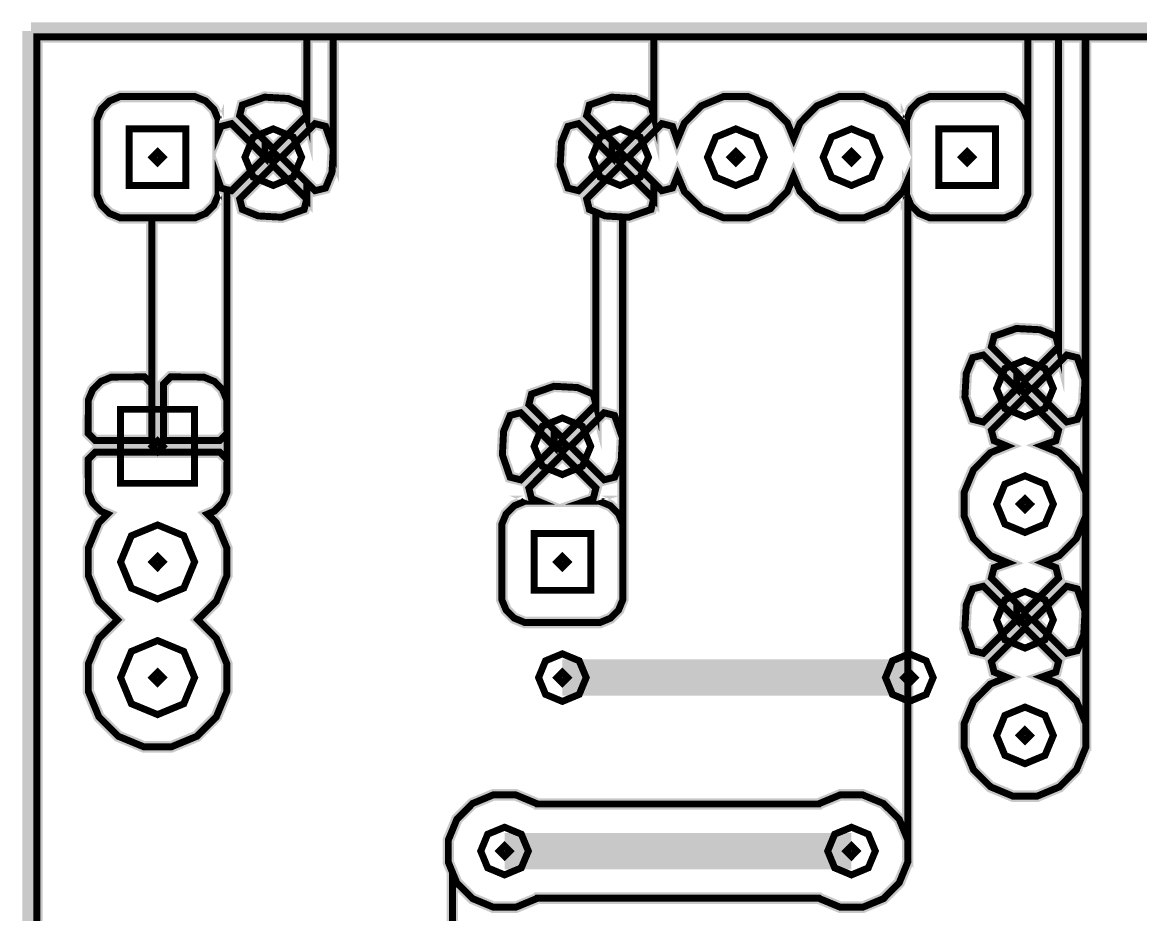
# Model space of a CAD drawing. Extents: x 0 to 6.22, y 0 to 4.04.
# Drawn here: x 4.24 to 5.207, y 1.212 to 1.984 of the extents above; entities that cross this region are included whole.
import ezdxf

# ---------------------------------------------------------------- set-up
doc = ezdxf.new("R2010")
doc.units = 0
doc.layers.get('0').update_dxf_attribs({"linetype": 'CONTINUOUS'})

msp = doc.modelspace()

# ---------------------------------------------------------------- linework, layer by layer
at = {"color": 0}
for points, const_width in [([(4.24783, 1.97613), (4.24783, 0.00765)], 0.015), ([(6.21636, 1.97613), (4.24783, 1.97613)], 0.015), ([(4.61214, 1.02794), (4.61214, 1.24881), (4.60867, 1.25732), (4.60867, 1.27664), (4.61604, 1.29454), (4.62967, 1.30821), (4.64757, 1.31565), (4.66689, 1.31565), (4.68479, 1.30821), (4.68528, 1.30772), (4.92914, 1.30772), (4.92969, 1.30821), (4.94754, 1.31565), (4.96685, 1.31565), (4.98475, 1.30821), (4.99849, 1.29465), (5.00586, 1.27675), (5.00586, 1.83214), (5.00489, 1.83453), (5.00489, 1.84472), (5.00174, 1.83735), (4.98708, 1.82254), (4.96778, 1.81451), (4.94689, 1.81451), (4.92757, 1.82254), (4.91276, 1.83724), (4.90717, 1.85053), (4.90175, 1.83735), (4.88704, 1.82254), (4.86778, 1.81451), (4.84685, 1.81451), (4.82758, 1.82254), (4.81278, 1.83724), (4.80686, 1.85124), (4.80246, 1.84033), (4.79335, 1.83806), (4.78624, 1.84511), (4.78624, 1.83094), (4.78396, 1.82183), (4.76465, 1.81511), (4.75965, 1.81532), (4.75965, 1.48465), (4.75586, 1.47542), (4.74886, 1.46843), (4.73975, 1.46463), (4.67486, 1.46463), (4.66564, 1.46843), (4.65864, 1.47542), (4.65483, 1.48454), (4.65483, 1.54943), (4.65864, 1.55865), (4.66564, 1.56565), (4.67475, 1.56944), (4.68636, 1.56944), (4.68056, 1.57183), (4.67828, 1.58094), (4.70725, 1.60992), (4.73628, 1.58094), (4.73394, 1.57183), (4.72694, 1.56944), (4.73964, 1.56944), (4.74886, 1.56565), (4.75586, 1.55865), (4.75965, 1.54953), (4.75965, 1.81532), (4.75917, 1.81532), (4.75917, 1.62446), (4.75808, 1.604), (4.75244, 1.59033), (4.74338, 1.58806), (4.71436, 1.61703), (4.74338, 1.64606), (4.75244, 1.64372), (4.75917, 1.62446), (4.75917, 1.81532), (4.74425, 1.81625), (4.73628, 1.81944), (4.73628, 1.6531), (4.70725, 1.62414), (4.70014, 1.63124), (4.70014, 1.61703), (4.67117, 1.58806), (4.66206, 1.59033), (4.65539, 1.60965), (4.65647, 1.63004), (4.66206, 1.64372), (4.67117, 1.64606), (4.70014, 1.61703), (4.70014, 1.63124), (4.67828, 1.6531), (4.68056, 1.66222), (4.69987, 1.66894), (4.72026, 1.66786), (4.73394, 1.66222), (4.73628, 1.6531), (4.73628, 1.81944), (4.73058, 1.82183), (4.72825, 1.83094), (4.75726, 1.85992), (4.78624, 1.83094), (4.78624, 1.84511), (4.76438, 1.86703), (4.79335, 1.89606), (4.80246, 1.89372), (4.80658, 1.88183), (4.81278, 1.89669), (4.82747, 1.91151), (4.84674, 1.91954), (4.86768, 1.91954), (4.88693, 1.91151), (4.90175, 1.89681), (4.90728, 1.8834), (4.91276, 1.89669), (4.92746, 1.91151), (4.94678, 1.91954), (4.96767, 1.91954), (4.98697, 1.91151), (5.00174, 1.89681), (5.00489, 1.88932), (5.00489, 1.89942), (5.00868, 1.90864), (5.01568, 1.91564), (5.02474, 1.91943), (5.08968, 1.91943), (5.09885, 1.91564), (5.10585, 1.90864), (5.10965, 1.89953), (5.10965, 1.97114), (4.78624, 1.97114), (4.78624, 1.9031), (4.75726, 1.87414), (4.75017, 1.88124), (4.75017, 1.86703), (4.72114, 1.83806), (4.71208, 1.84033), (4.70535, 1.85965), (4.70649, 1.88004), (4.71208, 1.89372), (4.72114, 1.89606), (4.75017, 1.86703), (4.75017, 1.88124), (4.72825, 1.9031), (4.73058, 1.91222), (4.74983, 1.91894), (4.77024, 1.91781), (4.78396, 1.91222), (4.78624, 1.9031), (4.78624, 1.97114), (4.50917, 1.97114), (4.50917, 1.87446), (4.50808, 1.854), (4.50244, 1.84033), (4.49338, 1.83806), (4.48628, 1.84511), (4.48628, 1.83094), (4.48394, 1.82183), (4.46468, 1.81511), (4.44428, 1.81625), (4.43056, 1.82183), (4.42828, 1.83094), (4.45725, 1.85992), (4.48628, 1.83094), (4.48628, 1.84511), (4.46436, 1.86703), (4.49338, 1.89606), (4.50244, 1.89372), (4.50917, 1.87446), (4.50917, 1.97114), (4.48628, 1.97114), (4.48628, 1.9031), (4.45725, 1.87414), (4.45014, 1.88124), (4.45014, 1.86703), (4.42117, 1.83806), (4.41726, 1.83892), (4.41726, 1.60585), (4.41715, 1.58692), (4.41715, 1.57704), (4.41336, 1.56793), (4.40636, 1.56093), (4.40044, 1.55843), (4.40804, 1.55094), (4.41715, 1.52892), (4.41715, 1.50515), (4.40804, 1.48313), (4.39199, 1.46701), (4.40804, 1.45096), (4.41715, 1.42893), (4.41715, 1.40511), (4.40804, 1.38314), (4.39117, 1.36627), (4.36914, 1.35715), (4.34538, 1.35715), (4.32335, 1.36627), (4.30647, 1.38314), (4.29736, 1.40511), (4.29736, 1.42893), (4.30647, 1.45096), (4.32254, 1.46701), (4.30647, 1.48313), (4.29736, 1.50515), (4.29736, 1.52892), (4.30647, 1.55094), (4.31396, 1.55843), (4.30817, 1.56093), (4.30117, 1.56793), (4.29736, 1.57704), (4.29736, 1.58692), (4.29725, 1.60585), (4.30344, 1.61203), (4.41108, 1.61203), (4.41726, 1.60585), (4.41726, 1.62819), (4.41108, 1.62201), (4.36225, 1.62201), (4.36225, 1.67085), (4.36843, 1.67703), (4.39714, 1.67692), (4.40636, 1.67312), (4.41336, 1.66612), (4.41715, 1.65701), (4.41715, 1.64714), (4.41726, 1.62819), (4.41726, 1.83892), (4.41206, 1.84033), (4.40967, 1.84722), (4.40967, 1.83464), (4.40587, 1.82542), (4.39887, 1.81842), (4.38975, 1.81461), (4.35226, 1.81461), (4.35226, 1.62201), (4.30344, 1.62201), (4.29725, 1.62819), (4.29736, 1.64714), (4.29736, 1.65701), (4.30117, 1.66612), (4.30817, 1.67312), (4.31739, 1.67692), (4.34608, 1.67703), (4.35226, 1.67085), (4.35226, 1.81461), (4.32487, 1.81461), (4.31565, 1.81842), (4.30865, 1.82542), (4.30485, 1.83453), (4.30485, 1.89942), (4.30865, 1.90864), (4.31565, 1.91564), (4.32476, 1.91943), (4.38965, 1.91943), (4.39887, 1.91564), (4.40587, 1.90864), (4.40967, 1.89953), (4.40967, 1.88786), (4.41206, 1.89372), (4.42117, 1.89606), (4.45014, 1.86703), (4.45014, 1.88124), (4.42828, 1.9031), (4.43056, 1.91222), (4.44987, 1.91894), (4.47026, 1.91781), (4.48394, 1.91222), (4.48628, 1.9031), (4.48628, 1.97114), (4.25288, 1.97114), (4.25288, 0.01264)], 0.01), ([(4.61214, 1.02794), (4.61214, 1.24881), (4.60867, 1.25732), (4.60867, 1.27664), (4.61604, 1.29454), (4.62967, 1.30821), (4.64757, 1.31565), (4.66689, 1.31565), (4.68479, 1.30821), (4.68528, 1.30772), (4.92914, 1.30772), (4.92969, 1.30821), (4.94754, 1.31565), (4.96685, 1.31565), (4.98475, 1.30821), (4.99849, 1.29465), (5.00586, 1.27675), (5.00586, 1.83214), (5.00489, 1.83453), (5.00489, 1.84472), (5.00174, 1.83735), (4.98708, 1.82254), (4.96778, 1.81451), (4.94689, 1.81451), (4.92757, 1.82254), (4.91276, 1.83724), (4.90717, 1.85053), (4.90175, 1.83735), (4.88704, 1.82254), (4.86778, 1.81451), (4.84685, 1.81451), (4.82758, 1.82254), (4.81278, 1.83724), (4.80686, 1.85124), (4.80246, 1.84033), (4.79335, 1.83806), (4.78624, 1.84511), (4.78624, 1.83094), (4.78396, 1.82183), (4.76465, 1.81511), (4.75965, 1.81532), (4.75965, 1.48465), (4.75586, 1.47542), (4.74886, 1.46843), (4.73975, 1.46463), (4.67486, 1.46463), (4.66564, 1.46843), (4.65864, 1.47542), (4.65483, 1.48454), (4.65483, 1.54943), (4.65864, 1.55865), (4.66564, 1.56565), (4.67475, 1.56944), (4.68636, 1.56944), (4.68056, 1.57183), (4.67828, 1.58094), (4.70725, 1.60992), (4.73628, 1.58094), (4.73394, 1.57183), (4.72694, 1.56944), (4.73964, 1.56944), (4.74886, 1.56565), (4.75586, 1.55865), (4.75965, 1.54953), (4.75965, 1.81532), (4.75917, 1.81532), (4.75917, 1.62446), (4.75808, 1.604), (4.75244, 1.59033), (4.74338, 1.58806), (4.71436, 1.61703), (4.74338, 1.64606), (4.75244, 1.64372), (4.75917, 1.62446), (4.75917, 1.81532), (4.74425, 1.81625), (4.73628, 1.81944), (4.73628, 1.6531), (4.70725, 1.62414), (4.70014, 1.63124), (4.70014, 1.61703), (4.67117, 1.58806), (4.66206, 1.59033), (4.65539, 1.60965), (4.65647, 1.63004), (4.66206, 1.64372), (4.67117, 1.64606), (4.70014, 1.61703), (4.70014, 1.63124), (4.67828, 1.6531), (4.68056, 1.66222), (4.69987, 1.66894), (4.72026, 1.66786), (4.73394, 1.66222), (4.73628, 1.6531), (4.73628, 1.81944), (4.73058, 1.82183), (4.72825, 1.83094), (4.75726, 1.85992), (4.78624, 1.83094), (4.78624, 1.84511), (4.76438, 1.86703), (4.79335, 1.89606), (4.80246, 1.89372), (4.80658, 1.88183), (4.81278, 1.89669), (4.82747, 1.91151), (4.84674, 1.91954), (4.86768, 1.91954), (4.88693, 1.91151), (4.90175, 1.89681), (4.90728, 1.8834), (4.91276, 1.89669), (4.92746, 1.91151), (4.94678, 1.91954), (4.96767, 1.91954), (4.98697, 1.91151), (5.00174, 1.89681), (5.00489, 1.88932), (5.00489, 1.89942), (5.00868, 1.90864), (5.01568, 1.91564), (5.02474, 1.91943), (5.08968, 1.91943), (5.09885, 1.91564), (5.10585, 1.90864), (5.10965, 1.89953), (5.10965, 1.97114), (4.78624, 1.97114), (4.78624, 1.9031), (4.75726, 1.87414), (4.75017, 1.88124), (4.75017, 1.86703), (4.72114, 1.83806), (4.71208, 1.84033), (4.70535, 1.85965), (4.70649, 1.88004), (4.71208, 1.89372), (4.72114, 1.89606), (4.75017, 1.86703), (4.75017, 1.88124), (4.72825, 1.9031), (4.73058, 1.91222), (4.74983, 1.91894), (4.77024, 1.91781), (4.78396, 1.91222), (4.78624, 1.9031), (4.78624, 1.97114), (4.50917, 1.97114), (4.50917, 1.87446), (4.50808, 1.854), (4.50244, 1.84033), (4.49338, 1.83806), (4.48628, 1.84511), (4.48628, 1.83094), (4.48394, 1.82183), (4.46468, 1.81511), (4.44428, 1.81625), (4.43056, 1.82183), (4.42828, 1.83094), (4.45725, 1.85992), (4.48628, 1.83094), (4.48628, 1.84511), (4.46436, 1.86703), (4.49338, 1.89606), (4.50244, 1.89372), (4.50917, 1.87446), (4.50917, 1.97114), (4.48628, 1.97114), (4.48628, 1.9031), (4.45725, 1.87414), (4.45014, 1.88124), (4.45014, 1.86703), (4.42117, 1.83806), (4.41726, 1.83892), (4.41726, 1.60585), (4.41715, 1.58692), (4.41715, 1.57704), (4.41336, 1.56793), (4.40636, 1.56093), (4.40044, 1.55843), (4.40804, 1.55094), (4.41715, 1.52892), (4.41715, 1.50515), (4.40804, 1.48313), (4.39199, 1.46701), (4.40804, 1.45096), (4.41715, 1.42893), (4.41715, 1.40511), (4.40804, 1.38314), (4.39117, 1.36627), (4.36914, 1.35715), (4.34538, 1.35715), (4.32335, 1.36627), (4.30647, 1.38314), (4.29736, 1.40511), (4.29736, 1.42893), (4.30647, 1.45096), (4.32254, 1.46701), (4.30647, 1.48313), (4.29736, 1.50515), (4.29736, 1.52892), (4.30647, 1.55094), (4.31396, 1.55843), (4.30817, 1.56093), (4.30117, 1.56793), (4.29736, 1.57704), (4.29736, 1.58692), (4.29725, 1.60585), (4.30344, 1.61203), (4.41108, 1.61203), (4.41726, 1.60585), (4.41726, 1.62819), (4.41108, 1.62201), (4.36225, 1.62201), (4.36225, 1.67085), (4.36843, 1.67703), (4.39714, 1.67692), (4.40636, 1.67312), (4.41336, 1.66612), (4.41715, 1.65701), (4.41715, 1.64714), (4.41726, 1.62819), (4.41726, 1.83892), (4.41206, 1.84033), (4.40967, 1.84722), (4.40967, 1.83464), (4.40587, 1.82542), (4.39887, 1.81842), (4.38975, 1.81461), (4.35226, 1.81461), (4.35226, 1.62201), (4.30344, 1.62201), (4.29725, 1.62819), (4.29736, 1.64714), (4.29736, 1.65701), (4.30117, 1.66612), (4.30817, 1.67312), (4.31739, 1.67692), (4.34608, 1.67703), (4.35226, 1.67085), (4.35226, 1.81461), (4.32487, 1.81461), (4.31565, 1.81842), (4.30865, 1.82542), (4.30485, 1.83453), (4.30485, 1.89942), (4.30865, 1.90864), (4.31565, 1.91564), (4.32476, 1.91943), (4.38965, 1.91943), (4.39887, 1.91564), (4.40587, 1.90864), (4.40967, 1.89953), (4.40967, 1.88786), (4.41206, 1.89372), (4.42117, 1.89606), (4.45014, 1.86703), (4.45014, 1.88124), (4.42828, 1.9031), (4.43056, 1.91222), (4.44987, 1.91894), (4.47026, 1.91781), (4.48394, 1.91222), (4.48628, 1.9031), (4.48628, 1.97114), (4.25288, 1.97114), (4.25288, 0.01264)], 0.006), ([(5.36025, 1.97114), (5.15978, 1.97114), (5.15978, 1.35661), (5.15175, 1.33735), (5.13704, 1.32254), (5.11778, 1.31451), (5.09685, 1.31451), (5.07758, 1.32254), (5.06278, 1.33724), (5.05474, 1.35655), (5.05474, 1.37744), (5.06278, 1.39669), (5.07747, 1.41151), (5.09147, 1.41732), (5.08057, 1.42182), (5.07824, 1.43093), (5.10726, 1.4599), (5.13628, 1.43093), (5.13396, 1.42182), (5.12207, 1.41764), (5.13693, 1.41151), (5.15175, 1.39681), (5.15978, 1.37755), (5.15978, 1.55664), (5.15918, 1.55513), (5.15918, 1.47444), (5.15804, 1.45404), (5.15246, 1.44032), (5.14333, 1.43804), (5.11436, 1.46701), (5.14333, 1.49604), (5.15246, 1.49371), (5.15918, 1.47444), (5.15918, 1.55513), (5.15175, 1.53733), (5.13704, 1.52251), (5.12294, 1.5166), (5.13396, 1.51221), (5.13628, 1.50315), (5.10726, 1.47413), (5.10015, 1.48122), (5.10015, 1.46701), (5.07118, 1.43804), (5.06207, 1.44032), (5.05533, 1.45964), (5.05647, 1.48003), (5.06207, 1.49371), (5.07118, 1.49604), (5.10015, 1.46701), (5.10015, 1.48122), (5.07824, 1.50315), (5.08057, 1.51221), (5.09233, 1.51633), (5.07758, 1.52251), (5.06278, 1.53722), (5.05474, 1.55653), (5.05474, 1.57742), (5.06278, 1.59674), (5.07747, 1.61154), (5.09147, 1.61729), (5.08057, 1.62185), (5.07824, 1.63092), (5.10726, 1.65994), (5.13628, 1.63092), (5.13396, 1.62185), (5.12207, 1.61763), (5.13693, 1.61154), (5.15175, 1.59685), (5.15978, 1.57753), (5.15978, 1.97114), (5.15918, 1.97114), (5.15918, 1.67443), (5.15804, 1.65403), (5.15246, 1.64035), (5.14333, 1.63803), (5.11436, 1.66704), (5.14333, 1.69601), (5.15246, 1.69374), (5.15918, 1.67443), (5.15918, 1.97114), (5.13628, 1.97114), (5.13628, 1.70313), (5.10726, 1.67415), (5.10015, 1.68121), (5.10015, 1.66704), (5.07118, 1.63803), (5.06207, 1.64035), (5.05533, 1.65961), (5.05647, 1.68001), (5.06207, 1.69374), (5.07118, 1.69601), (5.10015, 1.66704), (5.10015, 1.68121), (5.07824, 1.70313), (5.08057, 1.71224), (5.09988, 1.71892), (5.12028, 1.71783), (5.13396, 1.71224), (5.13628, 1.70313), (5.13628, 1.97114), (5.10965, 1.97114), (5.10965, 1.83464), (5.10585, 1.82542), (5.09885, 1.81842), (5.08974, 1.81461), (5.02485, 1.81461), (5.01568, 1.81842), (5.00868, 1.82542), (5.00586, 1.83214), (5.00586, 1.25743), (4.99849, 1.23953), (4.98486, 1.22586), (4.96696, 1.21843), (4.94764, 1.21843), (4.92974, 1.22586), (4.92914, 1.22635), (4.68528, 1.22635), (4.68485, 1.22586), (4.66694, 1.21843), (4.64768, 1.21843), (4.62978, 1.22586), (4.61604, 1.23942), (4.61214, 1.24881), (4.61214, 1.00613)], 0.01), ([(5.36025, 1.97114), (5.15978, 1.97114), (5.15978, 1.35661), (5.15175, 1.33735), (5.13704, 1.32254), (5.11778, 1.31451), (5.09685, 1.31451), (5.07758, 1.32254), (5.06278, 1.33724), (5.05474, 1.35655), (5.05474, 1.37744), (5.06278, 1.39669), (5.07747, 1.41151), (5.09147, 1.41732), (5.08057, 1.42182), (5.07824, 1.43093), (5.10726, 1.4599), (5.13628, 1.43093), (5.13396, 1.42182), (5.12207, 1.41764), (5.13693, 1.41151), (5.15175, 1.39681), (5.15978, 1.37755), (5.15978, 1.55664), (5.15918, 1.55513), (5.15918, 1.47444), (5.15804, 1.45404), (5.15246, 1.44032), (5.14333, 1.43804), (5.11436, 1.46701), (5.14333, 1.49604), (5.15246, 1.49371), (5.15918, 1.47444), (5.15918, 1.55513), (5.15175, 1.53733), (5.13704, 1.52251), (5.12294, 1.5166), (5.13396, 1.51221), (5.13628, 1.50315), (5.10726, 1.47413), (5.10015, 1.48122), (5.10015, 1.46701), (5.07118, 1.43804), (5.06207, 1.44032), (5.05533, 1.45964), (5.05647, 1.48003), (5.06207, 1.49371), (5.07118, 1.49604), (5.10015, 1.46701), (5.10015, 1.48122), (5.07824, 1.50315), (5.08057, 1.51221), (5.09233, 1.51633), (5.07758, 1.52251), (5.06278, 1.53722), (5.05474, 1.55653), (5.05474, 1.57742), (5.06278, 1.59674), (5.07747, 1.61154), (5.09147, 1.61729), (5.08057, 1.62185), (5.07824, 1.63092), (5.10726, 1.65994), (5.13628, 1.63092), (5.13396, 1.62185), (5.12207, 1.61763), (5.13693, 1.61154), (5.15175, 1.59685), (5.15978, 1.57753), (5.15978, 1.97114), (5.15918, 1.97114), (5.15918, 1.67443), (5.15804, 1.65403), (5.15246, 1.64035), (5.14333, 1.63803), (5.11436, 1.66704), (5.14333, 1.69601), (5.15246, 1.69374), (5.15918, 1.67443), (5.15918, 1.97114), (5.13628, 1.97114), (5.13628, 1.70313), (5.10726, 1.67415), (5.10015, 1.68121), (5.10015, 1.66704), (5.07118, 1.63803), (5.06207, 1.64035), (5.05533, 1.65961), (5.05647, 1.68001), (5.06207, 1.69374), (5.07118, 1.69601), (5.10015, 1.66704), (5.10015, 1.68121), (5.07824, 1.70313), (5.08057, 1.71224), (5.09988, 1.71892), (5.12028, 1.71783), (5.13396, 1.71224), (5.13628, 1.70313), (5.13628, 1.97114), (5.10965, 1.97114), (5.10965, 1.83464), (5.10585, 1.82542), (5.09885, 1.81842), (5.08974, 1.81461), (5.02485, 1.81461), (5.01568, 1.81842), (5.00868, 1.82542), (5.00586, 1.83214), (5.00586, 1.25743), (4.99849, 1.23953), (4.98486, 1.22586), (4.96696, 1.21843), (4.94764, 1.21843), (4.92974, 1.22586), (4.92914, 1.22635), (4.68528, 1.22635), (4.68485, 1.22586), (4.66694, 1.21843), (4.64768, 1.21843), (4.62978, 1.22586), (4.61604, 1.23942), (4.61214, 1.24881), (4.61214, 1.00613)], 0.006), ([(4.48178, 1.86703), (4.47456, 1.84978), (4.45725, 1.84256), (4.43994, 1.84978), (4.43278, 1.86703), (4.43994, 1.88439), (4.45725, 1.89154), (4.47456, 1.88439), (4.48178, 1.86703)], 0.006), ([(4.78174, 1.86703), (4.77453, 1.84978), (4.75726, 1.84256), (4.7399, 1.84978), (4.73275, 1.86703), (4.7399, 1.88439), (4.75726, 1.89154), (4.77453, 1.88439), (4.78174, 1.86703)], 0.006), ([(4.88178, 1.86703), (4.87457, 1.84978), (4.85726, 1.84256), (4.8399, 1.84978), (4.83274, 1.86703), (4.8399, 1.88439), (4.85726, 1.89154), (4.87457, 1.88439), (4.88178, 1.86703)], 0.006), ([(4.98178, 1.86703), (4.97456, 1.84978), (4.95725, 1.84256), (4.93994, 1.84978), (4.93278, 1.86703), (4.93994, 1.88439), (4.95725, 1.89154), (4.97456, 1.88439), (4.98178, 1.86703)], 0.006), ([(5.13178, 1.66704), (5.12457, 1.64974), (5.10726, 1.64253), (5.0899, 1.64974), (5.08274, 1.66704), (5.0899, 1.68435), (5.10726, 1.69151), (5.12457, 1.68435), (5.13178, 1.66704)], 0.006), ([(4.73178, 1.61703), (4.72456, 1.59978), (4.70725, 1.59256), (4.68994, 1.59978), (4.68278, 1.61703), (4.68994, 1.63439), (4.70725, 1.64154), (4.72456, 1.63439), (4.73178, 1.61703)], 0.006), ([(5.13178, 1.56706), (5.12457, 1.54975), (5.10726, 1.54253), (5.0899, 1.54975), (5.08274, 1.56706), (5.0899, 1.58436), (5.10726, 1.59153), (5.12457, 1.58436), (5.13178, 1.56706)], 0.006), ([(4.38926, 1.51704), (4.37989, 1.49442), (4.35726, 1.48503), (4.33458, 1.49442), (4.32525, 1.51704), (4.33458, 1.53971), (4.35726, 1.54904), (4.37989, 1.53971), (4.38926, 1.51704)], 0.006), ([(5.13178, 1.46701), (5.12457, 1.44976), (5.10726, 1.44254), (5.0899, 1.44976), (5.08274, 1.46701), (5.0899, 1.48438), (5.10726, 1.49154), (5.12457, 1.48438), (5.13178, 1.46701)], 0.006), ([(4.38926, 1.41704), (4.37989, 1.39442), (4.35726, 1.38504), (4.33458, 1.39442), (4.32525, 1.41704), (4.33458, 1.43967), (4.35726, 1.44906), (4.37989, 1.43967), (4.38926, 1.41704)], 0.006), ([(4.72786, 1.41704), (4.72179, 1.4025), (4.70725, 1.39643), (4.69271, 1.4025), (4.68668, 1.41704), (4.69271, 1.43158), (4.70725, 1.43761), (4.72179, 1.43158), (4.72786, 1.41704)], 0.006), ([(5.02789, 1.41704), (5.02181, 1.4025), (5.00726, 1.39643), (4.99268, 1.4025), (4.98665, 1.41704), (4.99268, 1.43158), (5.00726, 1.43761), (5.02181, 1.43158), (5.02789, 1.41704)], 0.006), ([(5.00726, 1.41704), (4.70725, 1.41704)], 0.0315), ([(5.13178, 1.36702), (5.12457, 1.34977), (5.10726, 1.34256), (5.0899, 1.34977), (5.08274, 1.36702), (5.0899, 1.38439), (5.10726, 1.39154), (5.12457, 1.38439), (5.13178, 1.36702)], 0.006), ([(4.67785, 1.26704), (4.67176, 1.2525), (4.65728, 1.24642), (4.64268, 1.2525), (4.63667, 1.26704), (4.64268, 1.28163), (4.65728, 1.28765), (4.67176, 1.28163), (4.67785, 1.26704)], 0.006), ([(4.97786, 1.26704), (4.97179, 1.2525), (4.95725, 1.24642), (4.94271, 1.2525), (4.93668, 1.26704), (4.94271, 1.28163), (4.95725, 1.28765), (4.97179, 1.28163), (4.97786, 1.26704)], 0.006), ([(4.95725, 1.26704), (4.65728, 1.26704)], 0.0315)]:
    msp.add_lwpolyline(points, dxfattribs=dict(at, const_width=const_width))
for points in [[(4.61214, 1.02794), (4.61214, 1.24881), (4.60867, 1.25732), (4.60867, 1.27664), (4.61604, 1.29454), (4.62967, 1.30821), (4.64757, 1.31565), (4.66689, 1.31565), (4.68479, 1.30821), (4.68528, 1.30772), (4.92914, 1.30772), (4.92969, 1.30821), (4.94754, 1.31565), (4.96685, 1.31565), (4.98475, 1.30821), (4.99849, 1.29465), (5.00586, 1.27675), (5.00586, 1.83214), (5.00489, 1.83453), (5.00489, 1.84472), (5.00174, 1.83735), (4.98708, 1.82254), (4.96778, 1.81451), (4.94689, 1.81451), (4.92757, 1.82254), (4.91276, 1.83724), (4.90717, 1.85053), (4.90175, 1.83735), (4.88704, 1.82254), (4.86778, 1.81451), (4.84685, 1.81451), (4.82758, 1.82254), (4.81278, 1.83724), (4.80686, 1.85124), (4.80246, 1.84033), (4.79335, 1.83806), (4.78624, 1.84511), (4.78624, 1.83094), (4.78396, 1.82183), (4.76465, 1.81511), (4.75965, 1.81532), (4.75965, 1.48465), (4.75586, 1.47542), (4.74886, 1.46843), (4.73975, 1.46463), (4.67486, 1.46463), (4.66564, 1.46843), (4.65864, 1.47542), (4.65483, 1.48454), (4.65483, 1.54943), (4.65864, 1.55865), (4.66564, 1.56565), (4.67475, 1.56944), (4.68636, 1.56944), (4.68056, 1.57183), (4.67828, 1.58094), (4.70725, 1.60992), (4.73628, 1.58094), (4.73394, 1.57183), (4.72694, 1.56944), (4.73964, 1.56944), (4.74886, 1.56565), (4.75586, 1.55865), (4.75965, 1.54953), (4.75965, 1.81532), (4.75917, 1.81532), (4.75917, 1.62446), (4.75808, 1.604), (4.75244, 1.59033), (4.74338, 1.58806), (4.71436, 1.61703), (4.74338, 1.64606), (4.75244, 1.64372), (4.75917, 1.62446), (4.75917, 1.81532), (4.74425, 1.81625), (4.73628, 1.81944), (4.73628, 1.6531), (4.70725, 1.62414), (4.70014, 1.63124), (4.70014, 1.61703), (4.67117, 1.58806), (4.66206, 1.59033), (4.65539, 1.60965), (4.65647, 1.63004), (4.66206, 1.64372), (4.67117, 1.64606), (4.70014, 1.61703), (4.70014, 1.63124), (4.67828, 1.6531), (4.68056, 1.66222), (4.69987, 1.66894), (4.72026, 1.66786), (4.73394, 1.66222), (4.73628, 1.6531), (4.73628, 1.81944), (4.73058, 1.82183), (4.72825, 1.83094), (4.75726, 1.85992), (4.78624, 1.83094), (4.78624, 1.84511), (4.76438, 1.86703), (4.79335, 1.89606), (4.80246, 1.89372), (4.80658, 1.88183), (4.81278, 1.89669), (4.82747, 1.91151), (4.84674, 1.91954), (4.86768, 1.91954), (4.88693, 1.91151), (4.90175, 1.89681), (4.90728, 1.8834), (4.91276, 1.89669), (4.92746, 1.91151), (4.94678, 1.91954), (4.96767, 1.91954), (4.98697, 1.91151), (5.00174, 1.89681), (5.00489, 1.88932), (5.00489, 1.89942), (5.00868, 1.90864), (5.01568, 1.91564), (5.02474, 1.91943), (5.08968, 1.91943), (5.09885, 1.91564), (5.10585, 1.90864), (5.10965, 1.89953), (5.10965, 1.97114), (4.78624, 1.97114), (4.78624, 1.9031), (4.75726, 1.87414), (4.75017, 1.88124), (4.75017, 1.86703), (4.72114, 1.83806), (4.71208, 1.84033), (4.70535, 1.85965), (4.70649, 1.88004), (4.71208, 1.89372), (4.72114, 1.89606), (4.75017, 1.86703), (4.75017, 1.88124), (4.72825, 1.9031), (4.73058, 1.91222), (4.74983, 1.91894), (4.77024, 1.91781), (4.78396, 1.91222), (4.78624, 1.9031), (4.78624, 1.97114), (4.50917, 1.97114), (4.50917, 1.87446), (4.50808, 1.854), (4.50244, 1.84033), (4.49338, 1.83806), (4.48628, 1.84511), (4.48628, 1.83094), (4.48394, 1.82183), (4.46468, 1.81511), (4.44428, 1.81625), (4.43056, 1.82183), (4.42828, 1.83094), (4.45725, 1.85992), (4.48628, 1.83094), (4.48628, 1.84511), (4.46436, 1.86703), (4.49338, 1.89606), (4.50244, 1.89372), (4.50917, 1.87446), (4.50917, 1.97114), (4.48628, 1.97114), (4.48628, 1.9031), (4.45725, 1.87414), (4.45014, 1.88124), (4.45014, 1.86703), (4.42117, 1.83806), (4.41726, 1.83892), (4.41726, 1.60585), (4.41715, 1.58692), (4.41715, 1.57704), (4.41336, 1.56793), (4.40636, 1.56093), (4.40044, 1.55843), (4.40804, 1.55094), (4.41715, 1.52892), (4.41715, 1.50515), (4.40804, 1.48313), (4.39199, 1.46701), (4.40804, 1.45096), (4.41715, 1.42893), (4.41715, 1.40511), (4.40804, 1.38314), (4.39117, 1.36627), (4.36914, 1.35715), (4.34538, 1.35715), (4.32335, 1.36627), (4.30647, 1.38314), (4.29736, 1.40511), (4.29736, 1.42893), (4.30647, 1.45096), (4.32254, 1.46701), (4.30647, 1.48313), (4.29736, 1.50515), (4.29736, 1.52892), (4.30647, 1.55094), (4.31396, 1.55843), (4.30817, 1.56093), (4.30117, 1.56793), (4.29736, 1.57704), (4.29736, 1.58692), (4.29725, 1.60585), (4.30344, 1.61203), (4.41108, 1.61203), (4.41726, 1.60585), (4.41726, 1.62819), (4.41108, 1.62201), (4.36225, 1.62201), (4.36225, 1.67085), (4.36843, 1.67703), (4.39714, 1.67692), (4.40636, 1.67312), (4.41336, 1.66612), (4.41715, 1.65701), (4.41715, 1.64714), (4.41726, 1.62819), (4.41726, 1.83892), (4.41206, 1.84033), (4.40967, 1.84722), (4.40967, 1.83464), (4.40587, 1.82542), (4.39887, 1.81842), (4.38975, 1.81461), (4.35226, 1.81461), (4.35226, 1.62201), (4.30344, 1.62201), (4.29725, 1.62819), (4.29736, 1.64714), (4.29736, 1.65701), (4.30117, 1.66612), (4.30817, 1.67312), (4.31739, 1.67692), (4.34608, 1.67703), (4.35226, 1.67085), (4.35226, 1.81461), (4.32487, 1.81461), (4.31565, 1.81842), (4.30865, 1.82542), (4.30485, 1.83453), (4.30485, 1.89942), (4.30865, 1.90864), (4.31565, 1.91564), (4.32476, 1.91943), (4.38965, 1.91943), (4.39887, 1.91564), (4.40587, 1.90864), (4.40967, 1.89953), (4.40967, 1.88786), (4.41206, 1.89372), (4.42117, 1.89606), (4.45014, 1.86703), (4.45014, 1.88124), (4.42828, 1.9031), (4.43056, 1.91222), (4.44987, 1.91894), (4.47026, 1.91781), (4.48394, 1.91222), (4.48628, 1.9031), (4.48628, 1.97114), (4.25288, 1.97114), (4.25288, 0.01264)], [(5.36025, 1.97114), (5.15978, 1.97114), (5.15978, 1.35661), (5.15175, 1.33735), (5.13704, 1.32254), (5.11778, 1.31451), (5.09685, 1.31451), (5.07758, 1.32254), (5.06278, 1.33724), (5.05474, 1.35655), (5.05474, 1.37744), (5.06278, 1.39669), (5.07747, 1.41151), (5.09147, 1.41732), (5.08057, 1.42182), (5.07824, 1.43093), (5.10726, 1.4599), (5.13628, 1.43093), (5.13396, 1.42182), (5.12207, 1.41764), (5.13693, 1.41151), (5.15175, 1.39681), (5.15978, 1.37755), (5.15978, 1.55664), (5.15918, 1.55513), (5.15918, 1.47444), (5.15804, 1.45404), (5.15246, 1.44032), (5.14333, 1.43804), (5.11436, 1.46701), (5.14333, 1.49604), (5.15246, 1.49371), (5.15918, 1.47444), (5.15918, 1.55513), (5.15175, 1.53733), (5.13704, 1.52251), (5.12294, 1.5166), (5.13396, 1.51221), (5.13628, 1.50315), (5.10726, 1.47413), (5.10015, 1.48122), (5.10015, 1.46701), (5.07118, 1.43804), (5.06207, 1.44032), (5.05533, 1.45964), (5.05647, 1.48003), (5.06207, 1.49371), (5.07118, 1.49604), (5.10015, 1.46701), (5.10015, 1.48122), (5.07824, 1.50315), (5.08057, 1.51221), (5.09233, 1.51633), (5.07758, 1.52251), (5.06278, 1.53722), (5.05474, 1.55653), (5.05474, 1.57742), (5.06278, 1.59674), (5.07747, 1.61154), (5.09147, 1.61729), (5.08057, 1.62185), (5.07824, 1.63092), (5.10726, 1.65994), (5.13628, 1.63092), (5.13396, 1.62185), (5.12207, 1.61763), (5.13693, 1.61154), (5.15175, 1.59685), (5.15978, 1.57753), (5.15978, 1.97114), (5.15918, 1.97114), (5.15918, 1.67443), (5.15804, 1.65403), (5.15246, 1.64035), (5.14333, 1.63803), (5.11436, 1.66704), (5.14333, 1.69601), (5.15246, 1.69374), (5.15918, 1.67443), (5.15918, 1.97114), (5.13628, 1.97114), (5.13628, 1.70313), (5.10726, 1.67415), (5.10015, 1.68121), (5.10015, 1.66704), (5.07118, 1.63803), (5.06207, 1.64035), (5.05533, 1.65961), (5.05647, 1.68001), (5.06207, 1.69374), (5.07118, 1.69601), (5.10015, 1.66704), (5.10015, 1.68121), (5.07824, 1.70313), (5.08057, 1.71224), (5.09988, 1.71892), (5.12028, 1.71783), (5.13396, 1.71224), (5.13628, 1.70313), (5.13628, 1.97114), (5.10965, 1.97114), (5.10965, 1.83464), (5.10585, 1.82542), (5.09885, 1.81842), (5.08974, 1.81461), (5.02485, 1.81461), (5.01568, 1.81842), (5.00868, 1.82542), (5.00586, 1.83214), (5.00586, 1.25743), (4.99849, 1.23953), (4.98486, 1.22586), (4.96696, 1.21843), (4.94764, 1.21843), (4.92974, 1.22586), (4.92914, 1.22635), (4.68528, 1.22635), (4.68485, 1.22586), (4.66694, 1.21843), (4.64768, 1.21843), (4.62978, 1.22586), (4.61604, 1.23942), (4.61214, 1.24881), (4.61214, 1.00613)], [(4.48178, 1.86703), (4.47456, 1.84978), (4.45725, 1.84256), (4.43994, 1.84978), (4.43278, 1.86703), (4.43994, 1.88439), (4.45725, 1.89154), (4.47456, 1.88439), (4.48178, 1.86703)], [(4.78174, 1.86703), (4.77453, 1.84978), (4.75726, 1.84256), (4.7399, 1.84978), (4.73275, 1.86703), (4.7399, 1.88439), (4.75726, 1.89154), (4.77453, 1.88439), (4.78174, 1.86703)], [(4.88178, 1.86703), (4.87457, 1.84978), (4.85726, 1.84256), (4.8399, 1.84978), (4.83274, 1.86703), (4.8399, 1.88439), (4.85726, 1.89154), (4.87457, 1.88439), (4.88178, 1.86703)], [(4.98178, 1.86703), (4.97456, 1.84978), (4.95725, 1.84256), (4.93994, 1.84978), (4.93278, 1.86703), (4.93994, 1.88439), (4.95725, 1.89154), (4.97456, 1.88439), (4.98178, 1.86703)], [(5.13178, 1.66704), (5.12457, 1.64974), (5.10726, 1.64253), (5.0899, 1.64974), (5.08274, 1.66704), (5.0899, 1.68435), (5.10726, 1.69151), (5.12457, 1.68435), (5.13178, 1.66704)], [(4.73178, 1.61703), (4.72456, 1.59978), (4.70725, 1.59256), (4.68994, 1.59978), (4.68278, 1.61703), (4.68994, 1.63439), (4.70725, 1.64154), (4.72456, 1.63439), (4.73178, 1.61703)], [(5.13178, 1.56706), (5.12457, 1.54975), (5.10726, 1.54253), (5.0899, 1.54975), (5.08274, 1.56706), (5.0899, 1.58436), (5.10726, 1.59153), (5.12457, 1.58436), (5.13178, 1.56706)], [(4.38926, 1.51704), (4.37989, 1.49442), (4.35726, 1.48503), (4.33458, 1.49442), (4.32525, 1.51704), (4.33458, 1.53971), (4.35726, 1.54904), (4.37989, 1.53971), (4.38926, 1.51704)], [(5.13178, 1.46701), (5.12457, 1.44976), (5.10726, 1.44254), (5.0899, 1.44976), (5.08274, 1.46701), (5.0899, 1.48438), (5.10726, 1.49154), (5.12457, 1.48438), (5.13178, 1.46701)], [(4.38926, 1.41704), (4.37989, 1.39442), (4.35726, 1.38504), (4.33458, 1.39442), (4.32525, 1.41704), (4.33458, 1.43967), (4.35726, 1.44906), (4.37989, 1.43967), (4.38926, 1.41704)], [(4.72786, 1.41704), (4.72179, 1.4025), (4.70725, 1.39643), (4.69271, 1.4025), (4.68668, 1.41704), (4.69271, 1.43158), (4.70725, 1.43761), (4.72179, 1.43158), (4.72786, 1.41704)], [(5.02789, 1.41704), (5.02181, 1.4025), (5.00726, 1.39643), (4.99268, 1.4025), (4.98665, 1.41704), (4.99268, 1.43158), (5.00726, 1.43761), (5.02181, 1.43158), (5.02789, 1.41704)], [(5.13178, 1.36702), (5.12457, 1.34977), (5.10726, 1.34256), (5.0899, 1.34977), (5.08274, 1.36702), (5.0899, 1.38439), (5.10726, 1.39154), (5.12457, 1.38439), (5.13178, 1.36702)], [(4.67785, 1.26704), (4.67176, 1.2525), (4.65728, 1.24642), (4.64268, 1.2525), (4.63667, 1.26704), (4.64268, 1.28163), (4.65728, 1.28765), (4.67176, 1.28163), (4.67785, 1.26704)], [(4.97786, 1.26704), (4.97179, 1.2525), (4.95725, 1.24642), (4.94271, 1.2525), (4.93668, 1.26704), (4.94271, 1.28163), (4.95725, 1.28765), (4.97179, 1.28163), (4.97786, 1.26704)]]:
    msp.add_lwpolyline(points, dxfattribs=at)
at = {"color": 0, "const_width": 0.006}
for points in [[(4.33274, 1.89154), (4.33274, 1.84256), (4.38178, 1.84256), (4.38178, 1.89154), (4.33274, 1.89154)], [(5.03276, 1.89154), (5.03276, 1.84256), (5.08176, 1.84256), (5.08176, 1.89154), (5.03276, 1.89154)], [(4.32525, 1.64903), (4.32525, 1.58501), (4.38926, 1.58501), (4.38926, 1.64903), (4.32525, 1.64903)], [(4.68278, 1.54156), (4.68278, 1.49251), (4.73178, 1.49251), (4.73178, 1.54156), (4.68278, 1.54156)]]:
    msp.add_lwpolyline(points, close=True, dxfattribs=at)
at = {"color": 0}
for points in [[(4.33274, 1.89154), (4.38178, 1.89154), (4.38178, 1.84256), (4.33274, 1.84256), (4.33274, 1.89154)], [(5.03276, 1.89154), (5.08176, 1.89154), (5.08176, 1.84256), (5.03276, 1.84256), (5.03276, 1.89154)], [(4.32525, 1.64903), (4.38926, 1.64903), (4.38926, 1.58501), (4.32525, 1.58501), (4.32525, 1.64903)], [(4.68278, 1.54156), (4.73178, 1.54156), (4.73178, 1.49251), (4.68278, 1.49251), (4.68278, 1.54156)]]:
    msp.add_lwpolyline(points, close=True, dxfattribs=at)
at = {"color": 7, "const_width": 0.006}
for points in [[(4.36176, 1.86703), (4.35726, 1.86253), (4.35275, 1.86703), (4.35726, 1.87153), (4.36176, 1.86703)], [(4.46175, 1.86703), (4.45725, 1.86253), (4.45275, 1.86703), (4.45725, 1.87153), (4.46175, 1.86703)], [(4.76178, 1.86703), (4.75726, 1.86253), (4.75276, 1.86703), (4.75726, 1.87153), (4.76178, 1.86703)], [(4.86176, 1.86703), (4.85726, 1.86253), (4.85275, 1.86703), (4.85726, 1.87153), (4.86176, 1.86703)], [(4.96175, 1.86703), (4.95725, 1.86253), (4.95275, 1.86703), (4.95725, 1.87153), (4.96175, 1.86703)], [(5.06174, 1.86703), (5.05724, 1.86253), (5.05274, 1.86703), (5.05724, 1.87153), (5.06174, 1.86703)], [(5.11176, 1.66704), (5.10726, 1.66254), (5.10275, 1.66704), (5.10726, 1.67156), (5.11176, 1.66704)], [(4.36176, 1.61703), (4.35726, 1.61253), (4.35275, 1.61703), (4.35726, 1.62153), (4.36176, 1.61703)], [(4.71175, 1.61703), (4.70725, 1.61253), (4.70275, 1.61703), (4.70725, 1.62153), (4.71175, 1.61703)], [(5.11176, 1.56706), (5.10726, 1.56256), (5.10275, 1.56706), (5.10726, 1.5715), (5.11176, 1.56706)], [(4.36176, 1.51704), (4.35726, 1.51253), (4.35275, 1.51704), (4.35726, 1.52154), (4.36176, 1.51704)], [(4.71175, 1.51704), (4.70725, 1.51253), (4.70275, 1.51704), (4.70725, 1.52154), (4.71175, 1.51704)], [(5.11176, 1.46701), (5.10726, 1.46251), (5.10275, 1.46701), (5.10726, 1.47151), (5.11176, 1.46701)], [(4.36176, 1.41704), (4.35726, 1.41254), (4.35275, 1.41704), (4.35726, 1.42156), (4.36176, 1.41704)], [(4.71175, 1.41704), (4.70725, 1.41254), (4.70275, 1.41704), (4.70725, 1.42156), (4.71175, 1.41704)], [(5.01178, 1.41704), (5.00726, 1.41254), (5.00276, 1.41704), (5.00726, 1.42156), (5.01178, 1.41704)], [(5.11176, 1.36702), (5.10726, 1.36252), (5.10275, 1.36702), (5.10726, 1.37153), (5.11176, 1.36702)], [(4.66174, 1.26704), (4.65728, 1.26253), (4.65278, 1.26704), (4.65728, 1.27154), (4.66174, 1.26704)], [(4.96175, 1.26704), (4.95725, 1.26253), (4.95275, 1.26704), (4.95725, 1.27154), (4.96175, 1.26704)]]:
    msp.add_lwpolyline(points, dxfattribs=at)
at = {"color": 7}
for points in [[(4.36176, 1.86703), (4.35726, 1.86253), (4.35275, 1.86703), (4.35726, 1.87153), (4.36176, 1.86703)], [(4.46175, 1.86703), (4.45725, 1.86253), (4.45275, 1.86703), (4.45725, 1.87153), (4.46175, 1.86703)], [(4.76178, 1.86703), (4.75726, 1.86253), (4.75276, 1.86703), (4.75726, 1.87153), (4.76178, 1.86703)], [(4.86176, 1.86703), (4.85726, 1.86253), (4.85275, 1.86703), (4.85726, 1.87153), (4.86176, 1.86703)], [(4.96175, 1.86703), (4.95725, 1.86253), (4.95275, 1.86703), (4.95725, 1.87153), (4.96175, 1.86703)], [(5.06174, 1.86703), (5.05724, 1.86253), (5.05274, 1.86703), (5.05724, 1.87153), (5.06174, 1.86703)], [(5.11176, 1.66704), (5.10726, 1.66254), (5.10275, 1.66704), (5.10726, 1.67156), (5.11176, 1.66704)], [(4.36176, 1.61703), (4.35726, 1.61253), (4.35275, 1.61703), (4.35726, 1.62153), (4.36176, 1.61703)], [(4.71175, 1.61703), (4.70725, 1.61253), (4.70275, 1.61703), (4.70725, 1.62153), (4.71175, 1.61703)], [(5.11176, 1.56706), (5.10726, 1.56256), (5.10275, 1.56706), (5.10726, 1.5715), (5.11176, 1.56706)], [(4.36176, 1.51704), (4.35726, 1.51253), (4.35275, 1.51704), (4.35726, 1.52154), (4.36176, 1.51704)], [(4.71175, 1.51704), (4.70725, 1.51253), (4.70275, 1.51704), (4.70725, 1.52154), (4.71175, 1.51704)], [(5.11176, 1.46701), (5.10726, 1.46251), (5.10275, 1.46701), (5.10726, 1.47151), (5.11176, 1.46701)], [(4.36176, 1.41704), (4.35726, 1.41254), (4.35275, 1.41704), (4.35726, 1.42156), (4.36176, 1.41704)], [(4.71175, 1.41704), (4.70725, 1.41254), (4.70275, 1.41704), (4.70725, 1.42156), (4.71175, 1.41704)], [(5.01178, 1.41704), (5.00726, 1.41254), (5.00276, 1.41704), (5.00726, 1.42156), (5.01178, 1.41704)], [(5.11176, 1.36702), (5.10726, 1.36252), (5.10275, 1.36702), (5.10726, 1.37153), (5.11176, 1.36702)], [(4.66174, 1.26704), (4.65728, 1.26253), (4.65278, 1.26704), (4.65728, 1.27154), (4.66174, 1.26704)], [(4.96175, 1.26704), (4.95725, 1.26253), (4.95275, 1.26704), (4.95725, 1.27154), (4.96175, 1.26704)]]:
    msp.add_lwpolyline(points, dxfattribs=at)

doc.saveas('drawing.dxf')
